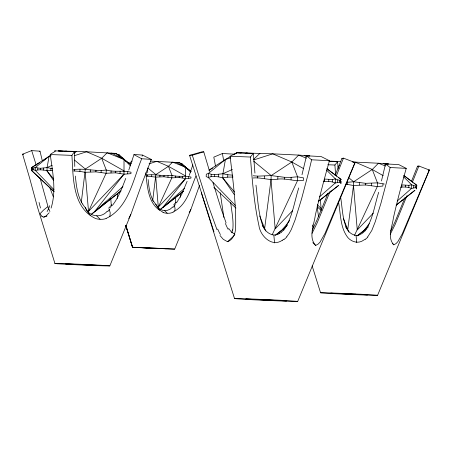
<?xml version="1.0" encoding="UTF-8"?>
<svg xmlns="http://www.w3.org/2000/svg" width="452" height="452" viewBox="0 0 452 452"><rect width="100%" height="100%" fill="white"/><g stroke="black" fill="none" stroke-linecap="round" stroke-linejoin="round"><path stroke-width="0.68" d="M110.768 198.496L111.35 206.259M117.249 198.53L117.537 193.496M180.393 197.287L180.619 193.411M53.833 191.462L31.753 170.658L31.894 167.387L50.805 155.234M54.161 191.75L31.753 170.658L31.894 167.387L39.606 162.731M31.945 169.895L32.634 169.63L32.697 168.189L35.64 167.297L49.087 156.239L51.076 155.629M53.963 189.682L35.499 170.568L33.827 169.85L33.906 167.958M37.719 169.901L37.804 168.003L35.64 167.297L35.499 170.568C41.16 168.353 46.94 171.828 52.698 170.229M40.386 169.726L40.448 168.285L47.104 167.579L52.183 165.268M43.477 170.042L43.561 168.144M53.715 180.693L46.957 170.85L47.104 167.579L49.087 156.239M50.878 170.268L50.963 168.376L47.104 167.579M74.653 170.929L74.716 169.494C85.292 168.217 95.671 171.579 106.265 170.003C114.446 172.517 122.887 170.071 131.023 172.223L130.961 173.658L124.001 174.195L115.667 172.811L106.124 173.274L95.897 171.85L85.213 172.314L79.914 171.381L73.36 170.935M79.914 171.381L79.993 169.489M81.247 202.705L85.355 169.042L74.467 160.053M90.586 171.845L90.666 169.952M95.897 171.85L95.96 170.415M101.09 172.325L101.175 170.432M111.028 172.811L111.107 170.912M115.667 172.811L115.735 171.37M120.006 173.274L120.091 171.376M91.247 214.316L94.525 211.689L124.001 174.195L124.023 159.488L115.966 153.397L86.586 151.765L58.257 150.889L62.67 151.205M127.69 173.698L127.775 171.8M147.629 176.054L147.68 174.952C155.816 173.969 163.799 176.557 171.952 175.342C178.241 177.274 184.738 175.399 190.998 177.048L190.947 178.15L185.591 178.563L179.184 177.5L171.839 177.856L163.974 176.766L155.754 177.116L146.307 176.06M151.674 176.404L151.742 174.947M152.686 200.603L155.867 174.608L147.787 167.946M159.889 176.76L159.952 175.303M163.974 176.766L164.019 175.658M167.969 177.127L168.031 175.675M175.613 177.5L175.675 176.043M179.184 177.5L179.229 176.399M182.523 177.856L182.585 176.399M160.257 209.485L162.918 207.355L185.591 178.563L185.608 167.274L179.41 162.596L150.313 161.093M188.433 178.184L188.495 176.726M230.305 156.624L225.435 159.46L208.474 173.382L208.293 177.5L211.095 176.659L211.203 174.274L208.474 173.382L206.287 174.212L206.18 176.602L208.293 177.5L235.272 205.377M211.095 176.659L214.463 176.438L214.542 174.63L222.932 173.737L232.401 169.449M233.051 177.014L227.701 177.127L222.751 177.856L218.361 176.839L218.469 174.449M234.283 194.631L222.751 177.856L222.932 173.737L225.435 159.46L230.706 157.855M227.701 177.127L227.802 174.743L222.932 173.737M257.685 177.958L257.764 176.15L271.189 175.585L284.568 177.314L291.144 177.337L297.569 176.794L303.682 177.947L303.574 180.331C294.953 181.851 286.512 178.043 277.788 179.116C269.522 180.755 261.448 177.167 253.12 177.981M264.324 178.529L264.426 176.144M265.765 230.932L264.652 228.413L271.014 179.704L271.189 175.585L253.702 161.172M277.788 179.116L277.895 176.726M284.489 179.122L284.568 177.314M291.043 179.726L291.144 177.337M323.27 181.631L324.598 181.455L324.705 179.065L332.389 179.534L335.401 178.89L337.746 179.919L340.622 180.207L341.119 179.461L338.362 177.382M341.034 181.523L340.944 183.58L340.52 182.597L339.418 182.167L335.226 183.015L332.282 181.924L328.728 181.399L328.807 179.591M332.282 181.924L332.389 179.534M337.638 182.309L337.746 179.919M339.418 182.167L339.497 180.359M340.52 182.597L340.622 180.207M340.78 182.772L340.859 180.981M382.98 183.896L382.884 186.054L377.307 186.58L365.662 184.964L353.498 185.489L347.464 184.427L347.56 182.269L353.662 181.766L365.73 183.326L377.465 182.857L384.296 184.026M348.887 232.079L347.752 229.52L353.498 185.489L353.662 181.766L348.803 177.755M359.617 184.958L359.707 182.8M365.662 184.964L365.73 183.326M371.578 185.506L371.668 183.348M400.658 187.224L401.862 187.066L401.952 184.908L408.89 185.331L411.608 184.749L413.721 185.682L416.32 185.936L416.767 185.263L413.981 183.156M416.608 188.987L416.224 188.094L415.23 187.71L411.444 188.473L408.794 187.49L405.585 187.021L405.653 185.382M408.794 187.49L408.89 185.331M413.625 187.834L413.721 185.682M415.23 187.71L415.303 186.077M416.224 188.094L416.32 185.936M416.462 188.252L416.767 185.263L403.856 175.54M416.631 188.365L416.767 185.263M232.723 230.271C233.865 221.011 231.712 211.734 230.695 202.558M301.998 174.692L306.518 155.799A70.156 0.859 2.5 0 1 321.163 156.567L329.468 160.737C324.287 178.8 319.434 196.965 315.31 215.305C314.089 224.853 308.094 237.328 315.682 245.464L318.135 244.091L320.072 242.086L325.05 233.322L355.006 162.545L343.475 158.143A69.19 0.847 2.5 0 1 342.588 158.29L341.978 158.302L335.079 175.596M381.46 180.958L385.545 163.912A63.314 0.774 2.5 0 1 398.754 164.607L406.252 168.37C401.551 184.755 397.15 201.236 393.415 217.87C392.336 226.395 386.997 237.577 393.811 244.831L396.025 243.588L397.777 241.78L402.263 233.876L429.298 169.997L418.891 166.025A62.444 0.763 2.5 0 1 418.089 166.161L417.541 166.166L411.506 181.292M306.518 155.799L311.62 159.799L308.58 172.427L301.512 199.095L295.111 219.909L291.297 229.537L289.173 233.407L286.715 236.69M385.545 163.912L390.144 167.522L387.404 178.919L381.025 202.982L375.245 221.768L371.804 230.458L367.668 236.91M298.749 187.947C294.263 202.078 292.399 217.757 283.771 230.141M378.686 192.32C374.589 205.276 372.894 219.638 365.013 231M118.899 155.98L119.209 154.821A55.528 0.678 2.5 0 1 116.944 154.742M181.546 165.003L181.907 163.664A42.714 0.52 2.5 0 1 180.162 163.601M106.09 218.469L109.859 216.508L110.226 212.869L109.118 208.897M173.093 212.073C176.06 211.146 175.054 207.428 174.144 205.259M192.823 164.873L189.264 175.387M109.825 265.889L131.266 213.327L142.273 182.693L151.335 159.449A64.495 0.785 2.5 0 0 141.691 158.759C133.442 178.715 129.306 204.151 109.859 216.508M128.775 170.059L133.978 154.646L141.679 158.759M195.908 176.06C190.71 188.45 187.105 203.892 174.715 211.118M199.479 185.563L191.185 208.671L174.687 249.103L152.578 248.295M125.763 178.382C122.113 187.766 118.616 197.462 112.362 205.485M187.117 181.337L181.738 194.287L176.642 202.637M51.087 208.084C56.551 190.716 52.601 172.144 50.251 154.55C51.008 153.431 56.76 151.036 54.839 150.866A55.743 0.684 2.5 0 1 75.156 151.646L74.444 152.104L74.772 166.449M336.486 175.54L343.475 158.143M418.891 166.025L412.586 181.727M328.09 193.123L317.033 219.932L312.219 230.243M330.254 191.021L317.151 222.926L312.066 233.322M405.009 197.592L395.031 221.791L390.686 231.096M406.964 195.699L395.138 224.491L390.262 234.305M142.052 156.262L142.527 155.104L151.335 159.449M201.315 192.784L234.537 298.602L243.549 299.275A32.024 0.39 2.5 0 0 249.758 299.603A31.73 0.39 2.5 0 0 267.075 300.416A31.725 0.39 2.5 0 0 295.139 301.411L297.715 301.382L355.08 162.63M334.254 293.687A28.629 0.35 2.5 0 0 375.267 295.314L377.595 295.292L429.366 170.076M130.809 214.451L129.165 217.774M190.829 209.536L189.202 212.672M85.213 172.314L88.519 211.355L106.124 173.274L106.265 170.003L101.694 158.251L86.586 151.765L74.636 155.618M155.754 177.116L158.302 207.101L171.839 177.856L171.952 175.342L168.432 166.319L156.81 161.341L149.07 163.833M272.121 234.916L297.393 180.913L297.569 176.794L291.8 162.002L272.742 153.833L237.001 152.725L233.351 154.85M354.464 235.464L377.307 186.58L377.465 182.857L372.262 169.483L355.063 162.098L352.345 161.997M128.696 218.525L128.922 218.158M106.107 218.531A15.939 14.786 87.5 0 1 100.694 219.293L100.039 219.248A15.487 14.588 -84.2 0 1 95.389 218.446C72.303 207.406 73.269 177.348 71.924 155.381L74.348 151.742L75.156 151.646M31.753 170.658L32.148 170.037L31.894 167.387M219.994 235.492L223.265 239.323L227.576 241.718C233.153 239.707 235.452 233.385 235.628 227.921C236.255 203.942 232.859 180.037 230.108 156.262L236.729 152.765A71.331 0.87 2.5 0 1 253.363 153.403L250.391 157.042C252.205 179.941 253.99 202.976 258.911 225.446C260.103 235.876 272.036 247.656 282.33 240.232M328.932 161.415A64.37 0.785 2.5 0 1 337.576 161.754L334.892 165.031L335.638 174.664M369.329 223.661L364.097 230.311L357.12 235.899M289.675 220.508L282.76 229.294L275.127 235.396M96.039 210.186L94.683 211.802L91.355 214.389M164.381 205.852L160.341 209.542M366.075 228.3L364.278 230.435L358.283 235.102M284.766 227.288L282.958 229.43L276.313 234.594M88.519 211.355L124.001 174.195M373.324 213.112L357.261 229.932L353.498 185.489M158.302 207.101L185.591 178.563M292.698 210.559L275.183 228.87L271.014 179.704M107.316 211.09C102.112 217.751 91.174 217.344 86.716 210.056A21.295 20.34 -25.8 0 1 85.213 207.553A25.131 24.38 -52.3 0 1 82.541 203.931M172.76 206.948L170.161 209.146L167.155 210.417A9.464 8.78 -87.4 0 1 164.946 210.604L164.579 210.575A9.232 8.684 89 0 1 162.839 210.372L159.737 208.999L156.912 206.152A16.379 15.645 -25.8 0 1 155.754 204.231M85.355 169.042L101.694 158.251L107.147 152.765L124.023 159.488L130.73 164.539M155.867 174.608L168.432 166.319L172.624 162.104L185.608 167.274L191.213 171.489M271.189 175.585L291.8 162.002L298.682 155.087L309.806 155.883L307.094 155.85M353.662 181.766L372.262 169.483L378.471 163.234L388.511 163.957L386.392 163.929M74.512 153.217L76.45 151.375M337.932 166.969L339.458 165.522M253.606 159.358L259.951 153.341M227.576 241.718L234.402 235.306M45.901 216.327L48.505 213.293M122.95 186.569L94.525 211.689L120.876 190.947M184.422 188.388L162.918 207.355L183.427 191.241M287.483 225.13L282.76 229.294L286.636 226.243M319.485 196.897L335.226 183.015L335.401 178.89L326.44 169.986M368.307 226.593L364.097 230.311L367.968 227.266M397.24 201.027L411.444 188.473L411.608 184.749L403.647 176.828M103.768 203.982L94.683 211.802L120.944 190.993M104.836 203.067L105.904 202.146M168.895 202.411L163.042 207.44L183.478 191.275M285.624 227.141L282.958 229.43L285.72 227.249M366.414 228.599L364.278 230.435L366.482 228.689M396.223 205.129L414.953 190.298L396.155 205.084M318.298 201.485L338.181 185.766M318.225 201.428L338.723 185.326M48.861 213.033L49.211 212.768M132.227 161.076L128.86 163.454A49.782 0.61 2.5 0 1 131.329 163.545M174.67 249.114L132.487 247.255L153.742 248.447M235.294 153.866L237.001 152.725L241.176 153.025M209.027 170.082L225.435 159.46M43.754 160.223L45.533 159.149M209.061 170.291L212.609 168.155M279.743 233.311C273.556 237.758 265.567 232.65 263.013 226.458C258.182 213.271 257.798 198.948 255.968 185.145M39.488 151.414L40.002 151.177L42.177 160.217M234.537 154.16A72.054 0.881 2.5 0 1 222.412 153.51L213.802 157.143L215.525 166.133M39.996 151.177A55.624 0.678 2.5 0 1 31.719 150.578L22.6 154.194L29.634 178.111L37.544 207.355L54.941 263.499M42.013 216.231A15.515 5.43 -89.4 0 0 43.703 217.107L46.957 216.022M253.984 159.867L272.742 153.833L298.682 155.087L306.422 158.166M353.718 162.534L355.063 162.098L378.471 163.234L385.511 166.042M64.325 151.595L66.314 150.991M245.193 153.448L247.165 152.849M330.678 161.613L331.983 161.217L340.808 161.556M209.598 171.387L203.762 151.849L192.315 155.217A84.451 1.034 2.5 0 0 189.563 155.369L213.949 231.825M189.546 155.369L201.422 151.974A72.422 0.887 2.5 0 1 203.75 151.849M153.827 248.351L166.285 248.736M340.684 197.614C342.435 208.236 342.345 219.621 347.215 229.446C349.967 233.933 356.069 237.402 360.962 234.079A13.769 13.441 -37.7 0 0 362.933 232.791M338.407 201.643C340.836 213.677 339.955 227.723 348.029 237.78C352.068 242.227 358.668 243.871 363.713 240.108A16.6 16.232 -36.1 0 0 365.188 239.176M234.537 298.602L239.413 298.614A32.024 0.39 2.5 0 1 246.063 298.812A31.73 0.39 2.5 0 1 257.256 299.23A31.103 0.379 2.5 0 1 260.973 299.382L262.928 299.461A32.171 0.395 2.5 0 1 272.754 299.896A31.73 0.39 2.5 0 1 283.822 300.439L297.715 301.382M312.14 265.883L320.581 292.783L324.982 292.794A28.753 0.35 2.5 0 1 341.107 293.348A28.069 0.345 2.5 0 1 344.441 293.489L346.204 293.563A29.035 0.356 2.5 0 1 355.074 293.953M428.259 170.155L428.343 170.155A72.795 0.887 2.5 0 0 429.287 169.997M341.932 158.302L342.593 158.562M417.501 166.172L418.705 166.652M324.598 181.455L328.728 181.399M401.862 187.066L405.585 187.021M109.921 153.318L115.966 153.397L130.193 164.11M329.158 161.183L331.983 161.217M178.031 162.573L179.41 162.596L190.93 171.257M171.263 162.443L172.562 162.488M150.262 247.888L140.894 247.623L150.126 248.182M150.872 247.916L166.263 248.73M150.635 248.312L151.669 248.357M365.08 294.444L377.595 295.292M57.641 263.765L58.941 263.849A28.188 0.345 2.5 0 0 67.32 264.318L77.23 264.799A28.16 0.345 2.5 0 0 87.954 265.267L96.677 265.606A28.047 0.345 2.5 0 0 105.322 265.883L109.344 265.934A28.182 0.345 2.5 0 0 109.265 265.804L105.107 265.499A28.047 0.345 2.5 0 0 96.332 265.008L87.569 264.595A28.148 0.345 2.5 0 0 75.524 264.07L74.224 264.019A27.391 0.333 2.5 0 0 57.709 263.765M253.216 175.766L257.764 176.15M146.358 174.839L147.68 174.952M73.427 169.381L74.716 169.494M345.469 184.258L347.464 184.427M227.802 174.743L232.464 175.15M50.963 168.376L52.37 168.5M163.104 212.429A11.967 11.277 -82.4 0 0 167.161 213.22L167.664 213.259A12.486 11.582 87.5 0 0 173.133 212.169M167.161 213.225L164.579 210.575M96.683 215.807L100.039 219.248M214.463 176.438L218.361 176.839M211.203 174.274L214.542 174.63M37.804 168.003L40.448 168.285M32.634 169.63L33.827 169.85M32.024 168.003L32.697 168.189M320.581 292.783L328.717 293.388A28.9 0.35 2.5 0 0 334.322 293.687M54.839 150.866L55.229 150.996M132.476 247.272L125.78 225.339M234.904 234.226L231.435 232.068L228.65 228.424M184.778 167.082L186.066 167.585L187.975 169.477M123.334 159.386L124.616 159.895L126.108 161.375M163.115 212.395L159.285 209.779L155.776 204.214A19.334 18.752 -52.3 0 1 153.697 201.439M383.482 163.596L385.951 164.861M304.236 155.488L306.654 156.725M176.014 162.347L185.608 167.274L190.558 172.195M111.554 153.075L124.023 159.488L130.385 165.822M372.262 169.483L383.217 175.664M291.8 162.002L303.252 168.449M168.432 166.319L185.704 176.054M101.694 158.251L124.147 170.924M327.203 168.997L341.119 179.461M403.935 175.568L412.862 182.314M326.785 168.647L336.712 176.133M31.702 150.606L36.267 165.274M41.979 216.491L40.019 213.728L43.584 210.039L47.968 206.496L40.064 178.06M181.907 163.664L185.619 166.969A49.663 0.605 2.5 0 1 185.134 166.952M119.209 154.821L124.04 159.115A64.557 0.791 2.5 0 1 123.407 159.093M317.151 206.7L321.344 210.621M213.813 187.252L235.955 208.044M392.342 243.379L393.811 244.831M312.807 242.628L315.682 245.464M317.327 204.643L321.219 208.671M90.31 215.327L87.49 211.739L85.242 207.536M222.751 177.856L234.469 191.993M262.397 225.695L264.652 228.413L259.685 215.971M345.503 226.797L347.752 229.52L343.339 218.435M46.957 170.85L53.692 178.986M153.652 201.468C149.674 194.902 148.849 187.049 148.137 179.563M82.479 203.971C77.411 195.603 76.286 185.625 75.365 176.082M49.912 211.496L48.788 208.847M53.347 196.857L49.827 187.687M216.994 229.706L208.4 205.824L192.315 155.217M226.09 222.938L221.26 209.084L212.96 182.563M125.905 225.921L132.577 247.295L125.831 225.356M74.348 151.742L74.444 152.104M223.706 160.85L222.412 153.51M175.862 203.23L175.41 198.016M220.214 192.733L223.864 217.423M317.327 207.57L318.541 216.898M337.576 161.754L338.203 168.941M253.369 153.403L254.939 173.105M356.074 235.628L356.707 242.532M273.861 235.266L274.562 242.922M320.468 200.366L321.157 209.632M145.917 172.619L146.329 177.952A155.708 144.075 33.4 0 0 146.68 181.145C147.923 191.123 149.804 202.62 158.211 209.214A18.956 18.165 -80.9 0 0 159.669 210.22M147.725 172.607L147.589 168.427M283.613 230.006A14.407 13.526 -38.8 0 1 281.387 232.017M281.483 232.142A15.119 14.758 -37.7 0 1 279.715 233.266M228.17 229.345A23.368 11.362 74.4 0 1 225.412 223.446M232.255 231.656A15.08 5.966 81.4 0 1 231.825 232.786M232.379 229.819A14.893 6.385 78.2 0 1 232.045 231.339M354.995 162.545A80.659 0.983 2.5 0 1 354.594 162.692M311.614 159.799A81.716 1 2.5 0 1 329.48 160.737M230.113 156.262A83.106 1.017 2.5 0 1 250.391 157.042M220.39 234.554A24.724 10.492 72.4 0 1 217.7 229.034M283.963 239.198A18.396 17.99 -36.1 0 1 282.342 240.261M286.896 236.842A17.651 17.018 -35.9 0 1 284.088 239.368M364.871 230.876A13.001 12.204 -38.8 0 1 362.866 232.695M313.598 227.893A20.634 10.074 74.5 0 1 312.349 224.949M390.138 167.522A73.744 0.898 2.5 0 1 406.263 168.37M327.796 164.754A74.998 0.915 2.5 0 1 334.892 165.031M367.832 237.051A15.927 15.362 -35.9 0 1 365.301 239.328M355.159 293.958A28.753 0.35 2.5 0 1 365.205 294.45M176.116 202.1A19.413 15.362 -66.3 0 1 173.771 204.671M174.506 205.564A16.312 14.142 -64.1 0 1 173.065 207.293M175.218 204.909A19.611 11.21 -70.7 0 1 174.98 204.123M133.905 154.494A55.489 0.678 2.5 0 1 142.538 155.104M111.678 204.784A25.233 19.973 -66.3 0 1 108.638 208.129M109.593 209.287A21.204 18.385 -64.1 0 1 107.717 211.542M48.765 209.304A21.572 4.237 78.1 0 1 47.918 206.903M110.356 207.931A25.493 14.571 -70.7 0 1 110.209 207.417M50.245 154.55A64.715 0.791 2.5 0 1 71.924 155.381M23.736 154.302A64.67 0.791 2.5 0 1 22.583 154.194M40.522 208.005A27.165 5.215 82.6 0 1 39.064 202.462M45.867 215.988A15.843 6.085 -86.2 0 1 43.72 217.079M49.709 205.666A27.284 11.633 -88.2 0 1 47.115 211.53M65.896 263.968L98.903 265.414L65.924 263.962M245.911 299.071L286.489 300.885L245.911 299.071M330.847 293.207L367.465 294.845L330.847 293.207"/></g></svg>
